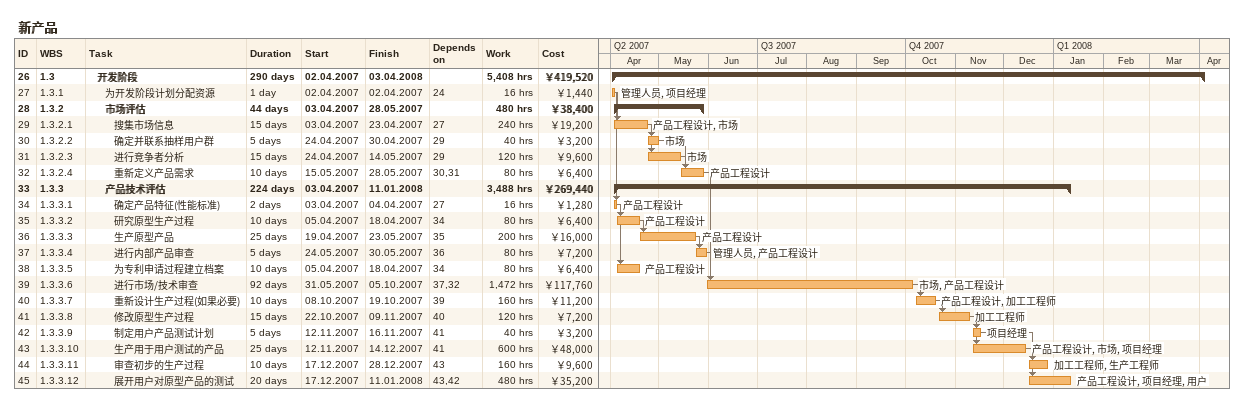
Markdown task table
新产品

| ID | WBS | Task | Duration | Start | Finish | Predecessors | Resources | Work (h) | Cost (￥) |
|---|---|---|---|---|---|---|---|---|---|
| 26 | 1.3 | **开发阶段** | 290d | 2007-04-02 | 2008-04-03 |  |  | 5408 | 419520 |
| 27 | 1.3.1 | 为开发阶段计划分配资源 | 1d | 2007-04-02 | 2007-04-02 | 24 | 管理人员, 项目经理 | 16 | 1440 |
| 28 | 1.3.2 | **市场评估** | 44d | 2007-04-03 | 2007-05-28 |  |  | 480 | 38400 |
| 29 | 1.3.2.1 | 搜集市场信息 | 15d | 2007-04-03 | 2007-04-23 | 27 | 产品工程设计, 市场 | 240 | 19200 |
| 30 | 1.3.2.2 | 确定并联系抽样用户群 | 5d | 2007-04-24 | 2007-04-30 | 29 | 市场 | 40 | 3200 |
| 31 | 1.3.2.3 | 进行竞争者分析 | 15d | 2007-04-24 | 2007-05-14 | 29 | 市场 | 120 | 9600 |
| 32 | 1.3.2.4 | 重新定义产品需求 | 10d | 2007-05-15 | 2007-05-28 | 30, 31 | 产品工程设计 | 80 | 6400 |
| 33 | 1.3.3 | **产品技术评估** | 224d | 2007-04-03 | 2008-01-11 |  |  | 3488 | 269440 |
| 34 | 1.3.3.1 | 确定产品特征(性能标准) | 2d | 2007-04-03 | 2007-04-04 | 27 | 产品工程设计 | 16 | 1280 |
| 35 | 1.3.3.2 | 研究原型生产过程 | 10d | 2007-04-05 | 2007-04-18 | 34 | 产品工程设计 | 80 | 6400 |
| 36 | 1.3.3.3 | 生产原型产品 | 25d | 2007-04-19 | 2007-05-23 | 35 | 产品工程设计 | 200 | 16000 |
| 37 | 1.3.3.4 | 进行内部产品审查 | 5d | 2007-05-24 | 2007-05-30 | 36 | 管理人员, 产品工程设计 | 80 | 7200 |
| 38 | 1.3.3.5 | 为专利申请过程建立档案 | 10d | 2007-04-05 | 2007-04-18 | 34 | 产品工程设计 | 80 | 6400 |
| 39 | 1.3.3.6 | 进行市场/技术审查 | 92d | 2007-05-31 | 2007-10-05 | 37, 32 | 市场, 产品工程设计 | 1472 | 117760 |
| 40 | 1.3.3.7 | 重新设计生产过程(如果必要) | 10d | 2007-10-08 | 2007-10-19 | 39 | 产品工程设计, 加工工程师 | 160 | 11200 |
| 41 | 1.3.3.8 | 修改原型生产过程 | 15d | 2007-10-22 | 2007-11-09 | 40 | 加工工程师 | 120 | 7200 |
| 42 | 1.3.3.9 | 制定用户产品测试计划 | 5d | 2007-11-12 | 2007-11-16 | 41 | 项目经理 | 40 | 3200 |
| 43 | 1.3.3.10 | 生产用于用户测试的产品 | 25d | 2007-11-12 | 2007-12-14 | 41 | 产品工程设计, 市场, 项目经理 | 600 | 48000 |
| 44 | 1.3.3.11 | 审查初步的生产过程 | 10d | 2007-12-17 | 2007-12-28 | 43 | 加工工程师, 生产工程师 | 160 | 9600 |
| 45 | 1.3.3.12 | 展开用户对原型产品的测试 | 20d | 2007-12-17 | 2008-01-11 | 43, 42 | 产品工程设计, 项目经理, 用户 | 480 | 35200 |
